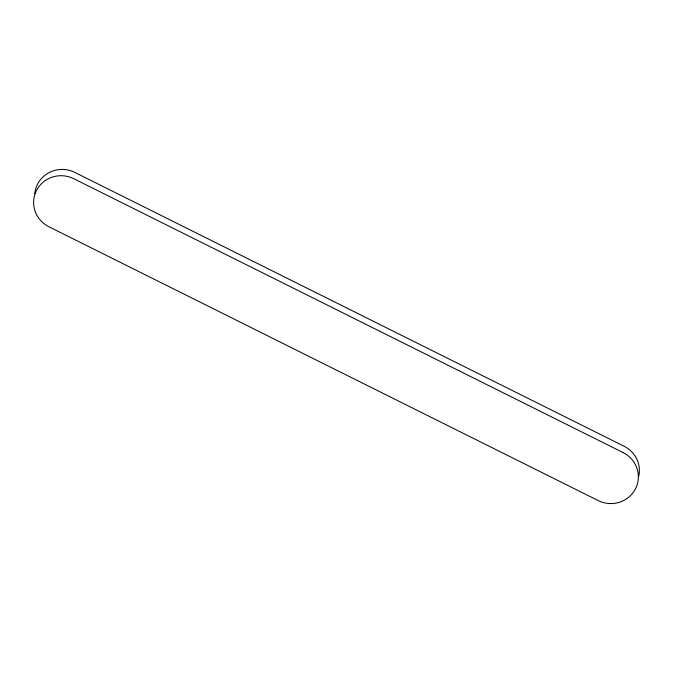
<?xml version="1.0" encoding="UTF-8"?>
<svg xmlns="http://www.w3.org/2000/svg" width="673" height="673" viewBox="0 0 673 673"><rect width="100%" height="100%" fill="white"/><g stroke="black" fill="none" stroke-linecap="round" stroke-linejoin="round"><path stroke-width="1.01" d="M34.76 193.706A27.728 26.987 9.4 0 1 74.804 172.406L624.132 446.266A27.728 26.987 9.4 0 1 638.82 475.988M623.097 452.559L73.761 178.698A27.728 26.987 9.4 0 0 36.561 190.375A27.728 26.987 9.4 0 0 48.868 226.734L598.196 500.594A27.728 26.987 9.4 0 0 635.405 488.918A27.728 26.987 9.4 0 0 623.097 452.559"/></g></svg>
